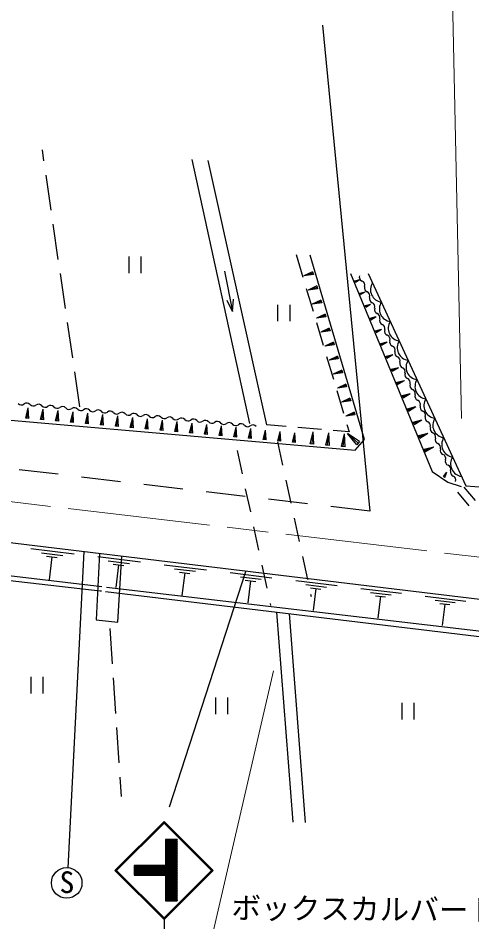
# Model space of a CAD drawing. Units: millimetres, scale not verified. Extents: x 40000 to 680000, y 20000 to 380000.
# Drawn here: x 216499 to 254808, y 236903 to 313257 of the extents above; entities that cross this region are included whole.
import ezdxf
from ezdxf.enums import TextEntityAlignment as Align

# ---------------------------------------------------------------- set-up
doc = ezdxf.new("R2010")
doc.units = ezdxf.units.MM
doc.header["$LTSCALE"] = 1000
doc.linetypes.add('CHAIN', pattern=[18.5, 12, -1.5, 3.5, -1.5])
for name, color, linetype, lineweight in [('M-BGD', 7, 'Continuous', 25), ('M-BMK', 2, 'CHAIN', 13), ('M-STR-HTXT', 7, 'Continuous', 13), ('M-STR-STRC', 7, 'Continuous', 25)]:
    doc.layers.add(name, color=color, linetype=linetype, lineweight=lineweight)
doc.styles.add('ＭＳ ゴシック', font='')
doc.styles.get('ＭＳ ゴシック').set_extended_font_data('MS Gothic')

msp = doc.modelspace()

# ---------------------------------------------------------------- linework, layer by layer
at = {"layer": 'M-BGD'}
for p, q in [((218682, 301185), (218547, 302116)), ((236054, 279013), (231192, 301308)), ((232525, 301236), (237456, 278888)), ((219289, 297029), (218856, 299997)), ((219895, 292873), (219462, 295841)), ((239972, 293298), (240544, 291382)), ((225835, 293114), (225835, 291714)), ((226885, 291714), (226885, 293114)), ((220502, 288717), (220069, 291685)), ((233937, 291885), (234602, 288472)), ((241361, 291813), (240630, 291472)), ((241395, 291698), (240630, 291472)), ((241361, 291813), (241429, 291584)), ((246054, 291692), (254301, 273748)), ((241429, 291584), (240630, 291472)), ((244927, 291072), (245335, 291172)), ((244974, 290957), (244927, 291072)), ((244950, 291014), (245335, 291172)), ((244974, 290957), (245335, 291172)), ((240830, 290424), (241402, 288507)), ((241713, 290624), (240983, 290284)), ((241746, 290510), (240983, 290284)), ((241780, 290395), (240983, 290284)), ((241713, 290624), (241780, 290395)), ((234602, 288472), (234152, 289403)), ((234602, 288472), (234669, 289504)), ((242064, 289436), (241337, 289097)), ((242064, 289436), (242131, 289208)), ((245356, 290028), (245793, 290135)), ((245407, 289904), (245356, 290028)), ((245382, 289966), (245793, 290135)), ((245407, 289904), (245793, 290135)), ((238406, 289040), (238406, 287640)), ((239456, 287640), (239456, 289040)), ((242097, 289322), (241337, 289097)), ((242131, 289208), (241337, 289097)), ((245790, 288975), (246255, 289090)), ((245844, 288844), (245790, 288975)), ((245817, 288910), (246255, 289090)), ((245844, 288844), (246255, 289090)), ((242414, 288248), (241691, 287911)), ((242448, 288135), (241691, 287911)), ((242481, 288021), (241691, 287911)), ((242414, 288248), (242481, 288021)), ((246226, 287915), (246721, 288037)), ((246284, 287775), (246226, 287915)), ((246255, 287845), (246721, 288037)), ((246284, 287775), (246721, 288037)), ((221108, 284561), (220675, 287529)), ((241688, 287549), (242261, 285633)), ((242765, 287062), (242044, 286726)), ((242798, 286948), (242044, 286726)), ((242832, 286835), (242044, 286726)), ((242765, 287062), (242832, 286835)), ((246666, 286846), (247190, 286975)), ((246727, 286698), (246666, 286846)), ((246697, 286772), (247190, 286975)), ((246727, 286698), (247190, 286975)), ((243115, 285876), (242397, 285541)), ((243148, 285763), (242397, 285541)), ((243182, 285650), (242397, 285541)), ((243115, 285876), (243182, 285650)), ((247109, 285769), (247663, 285906)), ((247174, 285613), (247109, 285769)), ((247142, 285691), (247663, 285906)), ((247174, 285613), (247663, 285906)), ((247556, 284684), (248140, 284828)), ((247590, 284601), (248140, 284828)), ((247624, 284519), (248140, 284828)), ((242547, 284674), (243119, 282758)), ((243465, 284691), (242749, 284357)), ((243498, 284578), (242749, 284357)), ((243532, 284466), (242749, 284357)), ((243465, 284691), (243532, 284466)), ((247624, 284519), (247556, 284684)), ((221715, 280405), (221281, 283373)), ((243815, 283507), (243102, 283174)), ((243848, 283395), (243102, 283174)), ((243881, 283283), (243102, 283174)), ((243815, 283507), (243881, 283283)), ((248006, 283590), (248621, 283741)), ((248078, 283416), (248006, 283590)), ((248042, 283503), (248621, 283741)), ((248078, 283416), (248621, 283741)), ((248460, 282487), (249105, 282646)), ((248498, 282396), (249105, 282646)), ((248535, 282305), (249105, 282646)), ((243405, 281800), (243977, 279883)), ((244165, 282323), (243454, 281992)), ((244197, 282212), (243454, 281992)), ((244230, 282100), (243454, 281992)), ((244165, 282323), (244230, 282100)), ((248535, 282305), (248460, 282487)), ((244514, 281141), (243806, 280811)), ((244547, 281030), (243806, 280811)), ((244514, 281141), (244579, 280919)), ((248918, 281376), (249593, 281542)), ((248996, 281185), (248918, 281376)), ((248957, 281281), (249593, 281542)), ((248996, 281185), (249593, 281542)), ((217139, 279453), (217351, 280323)), ((217272, 279441), (217351, 280323)), ((217404, 279430), (217351, 280323)), ((244579, 280919), (243806, 280811)), ((249379, 280256), (250084, 280430)), ((249461, 280057), (249379, 280256)), ((249420, 280157), (250084, 280430)), ((249461, 280057), (250084, 280430)), ((218400, 279340), (218612, 280212)), ((218533, 279329), (218612, 280212)), ((218665, 279317), (218612, 280212)), ((219661, 279228), (219873, 280100)), ((219794, 279216), (219873, 280100)), ((219927, 279204), (219873, 280100)), ((220923, 279115), (221135, 279989)), ((221056, 279103), (221135, 279989)), ((221189, 279091), (221135, 279989)), ((222185, 279002), (222398, 279877)), ((222318, 278990), (222398, 279877)), ((222452, 278978), (222398, 279877)), ((223448, 278889), (223660, 279765)), ((223581, 278877), (223660, 279765)), ((223714, 278865), (223660, 279765)), ((224709, 278776), (224920, 279645)), ((224841, 278764), (224920, 279645)), ((224973, 278752), (224920, 279645)), ((225968, 278663), (226177, 279525)), ((226099, 278651), (226177, 279525)), ((226230, 278640), (226177, 279525)), ((244863, 279959), (244158, 279631)), ((244896, 279849), (244158, 279631)), ((244928, 279738), (244158, 279631)), ((244863, 279959), (244928, 279738)), ((217404, 279430), (217139, 279453)), ((218665, 279317), (218400, 279340)), ((219927, 279204), (219661, 279228)), ((221189, 279091), (220923, 279115)), ((222452, 278978), (222185, 279002)), ((223714, 278865), (223448, 278889)), ((224973, 278752), (224709, 278776)), ((227225, 278551), (227432, 279405)), ((227355, 278539), (227432, 279405)), ((227485, 278527), (227432, 279405)), ((228480, 278438), (228685, 279285)), ((228608, 278427), (228685, 279285)), ((228737, 278415), (228685, 279285)), ((229732, 278326), (229936, 279166)), ((229860, 278315), (229936, 279166)), ((229987, 278303), (229936, 279166)), ((230982, 278214), (231184, 279047)), ((231109, 278203), (231184, 279047)), ((231236, 278192), (231184, 279047)), ((232230, 278102), (232431, 278928)), ((232356, 278091), (232431, 278928)), ((232481, 278080), (232431, 278928)), ((233476, 277991), (233675, 278809)), ((233601, 277980), (233675, 278809)), ((233725, 277969), (233675, 278809)), ((239117, 278749), (237456, 278888)), ((244263, 278925), (244449, 278303)), ((249843, 279128), (250580, 279309)), ((249929, 278920), (249843, 279128)), ((249886, 279024), (250580, 279309)), ((249929, 278920), (250580, 279309)), ((226230, 278640), (225968, 278663)), ((227485, 278527), (227225, 278551)), ((228737, 278415), (228480, 278438)), ((229987, 278303), (229732, 278326)), ((231236, 278192), (230982, 278214)), ((232481, 278080), (232230, 278102)), ((233725, 277969), (233476, 277991)), ((234720, 277880), (234917, 278690)), ((234843, 277869), (234917, 278690)), ((234967, 277858), (234917, 278690)), ((235961, 277768), (236157, 278572)), ((236084, 277758), (236157, 278572)), ((236206, 277747), (236157, 278572)), ((237201, 277658), (237394, 278454)), ((237322, 277647), (237394, 278454)), ((237443, 277636), (237394, 278454)), ((238438, 277547), (238630, 278336)), ((238558, 277536), (238630, 278336)), ((238678, 277525), (238630, 278336)), ((239673, 277436), (239863, 278218)), ((239792, 277426), (239863, 278218)), ((239911, 277415), (239863, 278218)), ((242107, 278499), (240114, 278665)), ((241166, 277295), (241406, 278295)), ((241318, 277282), (241406, 278295)), ((241470, 277269), (241406, 278295)), ((242471, 277181), (242719, 278213)), ((242628, 277168), (242719, 278213)), ((242785, 277154), (242719, 278213)), ((244449, 278303), (243103, 278415)), ((243786, 277067), (244042, 278132)), ((243948, 277053), (244042, 278132)), ((244109, 277039), (244042, 278132)), ((245203, 277342), (244308, 278153)), ((245325, 277477), (244308, 278153)), ((245082, 277208), (244308, 278153)), ((250311, 277990), (251079, 278180)), ((250401, 277773), (250311, 277990)), ((250356, 277882), (251079, 278180)), ((250401, 277773), (251079, 278180)), ((234967, 277858), (234720, 277880)), ((236206, 277747), (235961, 277768)), ((237443, 277636), (237201, 277658)), ((238855, 275502), (238432, 277457)), ((238678, 277525), (238438, 277547)), ((239911, 277415), (239673, 277436)), ((241470, 277269), (241166, 277295)), ((242785, 277154), (242471, 277181)), ((245325, 277477), (245082, 277208)), ((235434, 274762), (235011, 276717)), ((244109, 277039), (243786, 277067)), ((250783, 276844), (251583, 277041)), ((250876, 276618), (250783, 276844)), ((250829, 276731), (251583, 277041)), ((250876, 276618), (251583, 277041)), ((219872, 274716), (216595, 275105)), ((252397, 274529), (252696, 274910)), ((252459, 274493), (252696, 274910)), ((252521, 274458), (252696, 274910)), ((225135, 274092), (221858, 274480)), ((239553, 272277), (239130, 274232)), ((252521, 274458), (252397, 274529)), ((230398, 273468), (227121, 273856)), ((236132, 271537), (235709, 273492)), ((255120, 272493), (254157, 273643)), ((254301, 273748), (274098, 272200)), ((235661, 272844), (232384, 273232)), ((240924, 272220), (237647, 272608)), ((254583, 272044), (253620, 273194)), ((246187, 271596), (242910, 271984)), ((240250, 269052), (239828, 271006)), ((236830, 268312), (236407, 270266)), ((189797, 269193), (223560, 265234)), ((217581, 268443), (221225, 268002)), ((218463, 268090), (220285, 267869)), ((218889, 267792), (219800, 267682)), ((219345, 267737), (219110, 265793)), ((223231, 267760), (226834, 267324)), ((224103, 267411), (225904, 267193)), ((240948, 265826), (240525, 267781)), ((224524, 267116), (225425, 267007)), ((224974, 267062), (224742, 265140)), ((228840, 267082), (232403, 266651)), ((229702, 266737), (231483, 266522)), ((237527, 265086), (237104, 267041)), ((230119, 266445), (231009, 266338)), ((230564, 266392), (230334, 264491)), ((234408, 266409), (237932, 265983)), ((235261, 266068), (237022, 265855)), ((235673, 265780), (236554, 265673)), ((236113, 265726), (235886, 263847)), ((239937, 265741), (243421, 265320)), ((223969, 265186), (257712, 261229)), ((240780, 265403), (242522, 265193)), ((241187, 265119), (242058, 265013)), ((241623, 265066), (241398, 263208)), ((245426, 265078), (248870, 264661)), ((241265, 264360), (241223, 264556)), ((246259, 264744), (247981, 264536)), ((246662, 264462), (247523, 264358)), ((247093, 264410), (246871, 262573)), ((250875, 264419), (254281, 264007)), ((237845, 263620), (237802, 263816)), ((251699, 264089), (253402, 263883)), ((252098, 263811), (252949, 263708)), ((252523, 263759), (252304, 261943)), ((238310, 263076), (239683, 245334)), ((239381, 262946), (240746, 245312)), ((224232, 261701), (224437, 258708)), ((217570, 257612), (217570, 256212)), ((218620, 256212), (218620, 257612)), ((224519, 257511), (224724, 254518)), ((233168, 255866), (233168, 254466)), ((234218, 254466), (234218, 255866)), ((248882, 255400), (248882, 254000)), ((249932, 254000), (249932, 255400)), ((224806, 253321), (225011, 250328)), ((225093, 249130), (225204, 247508))]:
    msp.add_line(p, q, dxfattribs=at)
for points in [[(70540, 292664), (203859, 280344), (244951, 276765), (245753, 277652), (241149, 293238)], [(244569, 291677), (251455, 274950), (252764, 274063), (253904, 273683)], [(190085, 270316), (192620, 271119), (195492, 271414), (259454, 263684)], [(189802, 268736), (223425, 264879), (223539, 264866)], [(223366, 268046), (223085, 262418), (224925, 262230), (225259, 267817)], [(223879, 264824), (258224, 260663), (258549, 262140)]]:
    msp.add_lwpolyline(points, dxfattribs=at)
for centre, radius, start, end in [((245663, 291379), 362, 161.41001, 248.61565), ((245399, 290704), 362, 341.41001, 68.61565), ((246090, 290464), 362, 161.41001, 248.61565), ((247303, 290314), 1060, 146.57641, 262.79483), ((245826, 289789), 362, 341.41001, 68.61565), ((246517, 289549), 362, 161.41001, 248.61565), ((246253, 288874), 362, 341.41001, 68.61565), ((246944, 288634), 362, 161.41001, 248.61565), ((248055, 288678), 1060, 146.57641, 262.79483), ((246680, 287958), 362, 341.41001, 68.61565), ((247371, 287718), 362, 161.41001, 248.61565), ((247107, 287043), 362, 341.41001, 68.61565), ((248807, 287043), 1060, 146.57641, 262.79483), ((247798, 286803), 362, 161.41001, 248.61565), ((247534, 286128), 362, 341.41001, 68.61565), ((248226, 285888), 362, 161.41001, 248.61565), ((249559, 285407), 1060, 146.57641, 262.79483), ((247961, 285213), 362, 341.41001, 68.61565), ((248653, 284972), 362, 161.41001, 248.61565), ((248388, 284297), 362, 341.41001, 68.61565), ((249080, 284057), 362, 161.41001, 248.61565), ((250310, 283772), 1060, 146.57641, 262.79483), ((248815, 283382), 362, 341.41001, 68.61565), ((249507, 283142), 362, 161.41001, 248.61565), ((249242, 282467), 362, 341.41001, 68.61565), ((251062, 282136), 1060, 146.57641, 262.79483), ((249934, 282227), 362, 161.41001, 248.61565), ((249669, 281552), 362, 341.41001, 68.61565), ((250361, 281311), 362, 161.41001, 248.61565), ((251814, 280501), 1060, 146.57641, 262.79483), ((216778, 280944), 362, 220.8733, 308.07894), ((217225, 280373), 362, 40.8733, 128.07894), ((217783, 280847), 362, 220.8733, 308.07894), ((218231, 280276), 362, 40.8733, 128.07894), ((218789, 280749), 362, 220.8733, 308.07894), ((219236, 280179), 362, 40.8733, 128.07894), ((219794, 280652), 362, 220.8733, 308.07894), ((220241, 280081), 362, 40.8733, 128.07894), ((220799, 280555), 362, 220.8733, 308.07894), ((221246, 279984), 362, 40.8733, 128.07894), ((222252, 279887), 362, 40.8733, 128.07894), ((250096, 280636), 362, 341.41001, 68.61565), ((250788, 280396), 362, 161.41001, 248.61565), ((221805, 280458), 362, 220.8733, 308.07894), ((222810, 280360), 362, 220.8733, 308.07894), ((223257, 279790), 362, 40.8733, 128.07894), ((223815, 280263), 362, 220.8733, 308.07894), ((224262, 279693), 362, 40.8733, 128.07894), ((224821, 280166), 362, 220.8733, 308.07894), ((225268, 279595), 362, 40.8733, 128.07894), ((225826, 280069), 362, 220.8733, 308.07894), ((226273, 279498), 362, 40.8733, 128.07894), ((226831, 279972), 362, 220.8733, 308.07894), ((227278, 279401), 362, 40.8733, 128.07894), ((227837, 279874), 362, 220.8733, 308.07894), ((228284, 279304), 362, 40.8733, 128.07894), ((228842, 279777), 362, 220.8733, 308.07894), ((229289, 279206), 362, 40.8733, 128.07894), ((230294, 279109), 362, 40.8733, 128.07894), ((250523, 279721), 362, 341.41001, 68.61565), ((251215, 279481), 362, 161.41001, 248.61565), ((229847, 279680), 362, 220.8733, 308.07894), ((230852, 279583), 362, 220.8733, 308.07894), ((231300, 279012), 362, 40.8733, 128.07894), ((231858, 279485), 362, 220.8733, 308.07894), ((232305, 278915), 362, 40.8733, 128.07894), ((232863, 279388), 362, 220.8733, 308.07894), ((233310, 278818), 362, 40.8733, 128.07894), ((233868, 279291), 362, 220.8733, 308.07894), ((234316, 278720), 362, 40.8733, 128.07894), ((234874, 279194), 362, 220.8733, 308.07894), ((235321, 278623), 362, 40.8733, 128.07894), ((235879, 279097), 362, 220.8733, 308.07894), ((236326, 278526), 362, 40.8733, 128.07894), ((250951, 278806), 362, 341.41001, 68.61565), ((252566, 278865), 1060, 146.57641, 262.79483), ((251642, 278566), 362, 161.41001, 248.61565), ((251378, 277890), 362, 341.41001, 68.61565), ((252069, 277650), 362, 161.41001, 248.61565), ((251805, 276975), 362, 341.41001, 68.61565), ((253317, 277230), 1060, 146.57641, 262.79483), ((252496, 276735), 362, 161.41001, 248.61565), ((252232, 276060), 362, 341.41001, 68.61565), ((252923, 275820), 362, 161.41001, 248.61565), ((254069, 275594), 1060, 146.57641, 262.79483), ((252659, 275145), 362, 341.41001, 68.61565), ((253350, 274904), 362, 161.41001, 248.61565), ((253086, 274229), 362, 341.41001, 68.61565)]:
    msp.add_arc(centre, radius, start, end, dxfattribs=at)
at = {"layer": 'M-BMK'}
msp.add_line((287759, 263886), (169356, 277914), dxfattribs=at)
at = {"layer": 'M-STR-HTXT'}
msp.add_line((252675, 337746), (253921, 279424), dxfattribs=at)
msp.add_lwpolyline([(238062, 258122), (232962, 236077), (255419, 235818)], dxfattribs=at)
at = {"layer": 'M-STR-STRC'}
for p, q in [((242206, 312655), (246187, 271596)), ((222054, 268204), (220696, 241482)), ((235726, 266552), (229244, 246585)), ((228819, 245394), (224677, 241253)), ((228819, 245323), (224748, 241253)), ((224819, 241253), (228819, 245253)), ((232960, 241253), (228819, 245394)), ((232889, 241253), (228819, 245323)), ((228819, 245253), (232819, 241253)), ((228970, 243859), (228930, 243813)), ((229102, 243859), (228930, 243660)), ((229234, 243859), (228930, 243508)), ((229367, 243859), (228930, 243355)), ((229499, 243859), (228930, 243202)), ((229631, 243859), (228930, 243049)), ((229763, 243859), (228930, 242896)), ((229896, 243859), (228930, 242744)), ((228930, 243790), (229930, 242924)), ((229930, 243746), (228930, 242591)), ((228930, 243657), (229930, 242792)), ((229930, 243593), (228930, 242438)), ((229003, 243859), (229930, 243057)), ((229156, 243859), (229930, 243189)), ((229309, 243859), (229930, 243321)), ((229462, 243859), (229930, 243453)), ((229614, 243859), (229930, 243586)), ((229767, 243859), (229930, 243718)), ((229920, 243859), (229930, 243850)), ((228930, 243525), (229930, 242660)), ((229930, 243441), (228930, 242285)), ((228930, 243393), (229930, 242528)), ((229930, 243288), (228930, 242132)), ((228930, 243261), (229930, 242395)), ((229930, 243135), (228930, 241979)), ((228930, 243128), (229930, 242263)), ((228930, 242996), (229930, 242131)), ((229930, 242982), (228930, 241827)), ((228930, 242864), (229930, 241999)), ((229930, 242829), (228930, 241674)), ((229930, 242677), (228356, 240857)), ((229930, 242524), (228488, 240857)), ((229930, 242371), (228620, 240857)), ((229930, 242218), (228752, 240857)), ((229930, 242065), (228885, 240857)), ((228930, 242732), (229930, 241866)), ((228930, 242599), (229930, 241734)), ((228930, 242467), (229930, 241602)), ((228930, 242335), (229930, 241470)), ((228930, 242203), (229930, 241337)), ((228930, 242070), (229930, 241205)), ((226403, 241657), (226287, 241522)), ((226535, 241657), (226287, 241370)), ((226668, 241657), (226287, 241217)), ((226800, 241657), (226287, 241064)), ((226932, 241657), (226287, 240911)), ((226287, 241581), (227124, 240857)), ((226287, 241449), (226971, 240857)), ((226287, 241317), (226818, 240857)), ((226352, 241657), (227277, 240857)), ((227064, 241657), (226372, 240857)), ((227197, 241657), (226504, 240857)), ((226505, 241657), (227429, 240857)), ((227329, 241657), (226637, 240857)), ((226658, 241657), (227582, 240857)), ((227461, 241657), (226769, 240857)), ((226811, 241657), (227735, 240857)), ((227593, 241657), (226901, 240857)), ((226963, 241657), (227888, 240857)), ((227726, 241657), (227033, 240857)), ((227116, 241657), (228041, 240857)), ((227858, 241657), (227166, 240857)), ((227269, 241657), (228193, 240857)), ((227990, 241657), (227298, 240857)), ((227422, 241657), (228346, 240857)), ((228122, 241657), (227430, 240857)), ((228255, 241657), (227562, 240857)), ((227575, 241657), (228499, 240857)), ((228387, 241657), (227694, 240857)), ((227727, 241657), (228652, 240857)), ((228519, 241657), (227827, 240857)), ((227880, 241657), (228805, 240857)), ((228651, 241657), (227959, 240857)), ((228033, 241657), (229930, 240015)), ((228784, 241657), (228091, 240857)), ((228186, 241657), (229930, 240147)), ((228916, 241657), (228223, 240857)), ((228339, 241657), (229930, 240279)), ((228492, 241657), (229930, 240412)), ((228644, 241657), (229930, 240544)), ((228797, 241657), (229930, 240676)), ((228930, 241938), (229930, 241073)), ((229930, 241912), (228930, 240757)), ((228930, 241806), (229930, 240941)), ((229930, 241760), (228930, 240604)), ((228930, 241674), (229930, 240808)), ((229930, 241607), (228930, 240451)), ((229930, 241454), (228930, 240298)), ((229930, 241301), (228930, 240146)), ((224677, 241253), (228819, 237111)), ((224748, 241253), (228819, 237182)), ((228819, 237253), (224819, 241253)), ((226287, 241184), (226665, 240857)), ((226287, 241052), (226512, 240857)), ((226287, 240920), (226360, 240857)), ((232819, 241253), (228819, 237253)), ((228819, 237182), (232889, 241253)), ((228819, 237111), (232960, 241253)), ((229930, 241148), (228930, 239993)), ((229930, 240996), (228930, 239840)), ((229930, 240843), (228930, 239687)), ((228930, 240748), (229930, 239883)), ((229930, 240690), (228930, 239534)), ((228930, 240616), (229930, 239750)), ((229930, 240537), (228930, 239381)), ((228930, 240484), (229930, 239618)), ((229930, 240384), (228930, 239229)), ((228930, 240351), (229930, 239486)), ((229930, 240231), (228930, 239076)), ((228930, 240219), (229930, 239354)), ((228930, 240087), (229930, 239221)), ((229930, 240079), (228930, 238923)), ((228930, 239955), (229930, 239089)), ((229930, 239926), (228930, 238770)), ((228930, 239822), (229930, 238957)), ((229930, 239773), (228998, 238696)), ((228930, 239690), (229930, 238825)), ((228930, 239558), (229926, 238696)), ((228930, 239426), (229774, 238696)), ((228930, 239293), (229621, 238696)), ((228930, 239161), (229468, 238696)), ((228930, 239029), (229315, 238696)), ((229930, 239620), (229131, 238696)), ((229930, 239467), (229263, 238696)), ((229930, 239315), (229395, 238696)), ((229930, 239162), (229527, 238696)), ((229930, 239009), (229660, 238696)), ((228930, 238897), (229162, 238696)), ((228930, 238764), (229009, 238696)), ((229930, 238856), (229792, 238696)), ((229930, 238703), (229924, 238696)), ((228819, 237111), (228819, 235771))]:
    msp.add_line(p, q, dxfattribs=at)
msp.add_lwpolyline([(228930, 240857), (228930, 238696), (229930, 238696), (229930, 243859), (228930, 243859), (228930, 241657), (226287, 241657), (226287, 240857)], close=True, dxfattribs=at)
msp.add_circle((220603, 240196), 1290, dxfattribs=at)

# ---------------------------------------------------------------- texts
at = {"layer": 'M-STR-HTXT', "style": 'ＭＳ ゴシック'}
msp.add_text('ボックスカルバート', height=1833, rotation=359.437, dxfattribs=at).set_placement((245750, 236531), align=Align.BOTTOM_CENTER)
at = {"layer": 'M-STR-STRC', "style": 'ＭＳ ゴシック'}
msp.add_text('S', height=1833, dxfattribs=at).set_placement((220622, 238789), align=Align.BOTTOM_CENTER)

doc.saveas('drawing.dxf')
